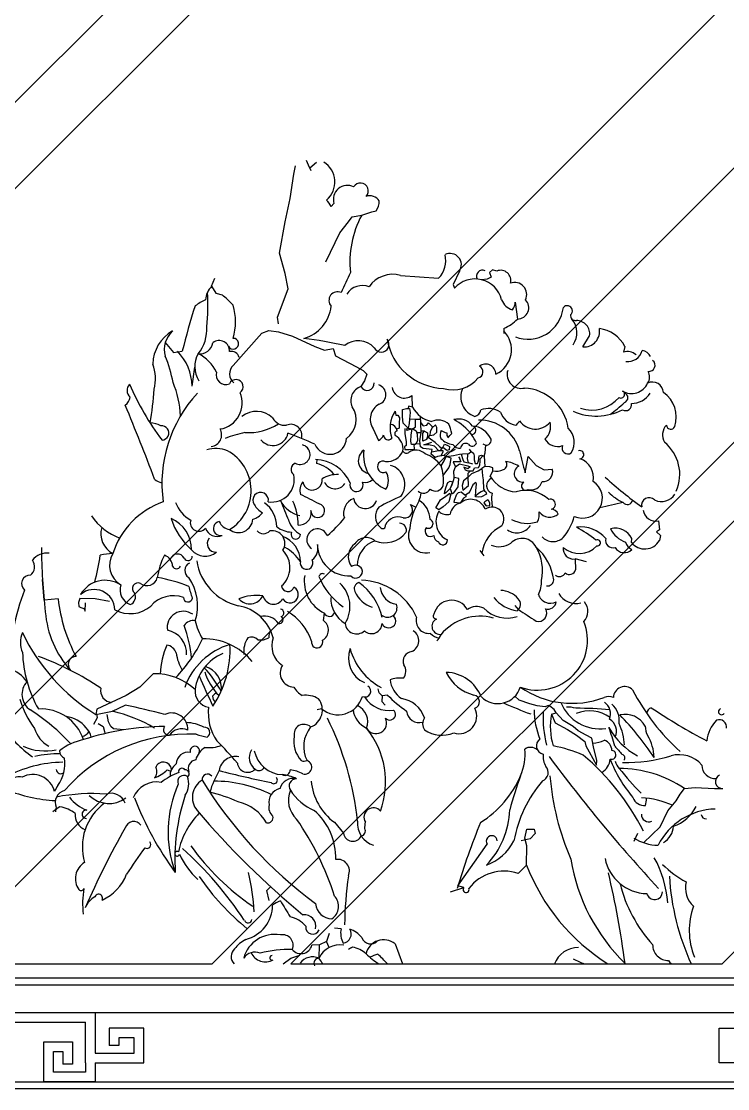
# Model space of a CAD drawing. Header units: millimetres. Extents: x 71641 to 191108, y -23091 to 29972.
# Drawn here: x 85881 to 86289, y -4259 to -3643 of the extents above; entities that cross this region are included whole.
import ezdxf

# ---------------------------------------------------------------- set-up
doc = ezdxf.new("R2010")
doc.units = ezdxf.units.MM
doc.layers.add('3', color=5, linetype='Continuous')
doc.styles.get("Standard").update_dxf_attribs({"font": 'SimSun.ttf', "height": 150})

# ---------------------------------------------------------------- blocks, each defined once
blk = doc.blocks.new('ge')
at = {"layer": '3', "color": 137}
for p, q in [((84625.47, -3910.09), (84984.09, -3551.47)), ((84625.47, -3959.87), (85033.87, -3551.47)), ((84625.47, -4263.08), (85121.47, -3767.08)), ((84625.47, -4362.64), (85121.47, -3866.64)), ((84794.15, -3943.84), (84794.95, -3939)), ((84802.48, -3938.47), (84801.33, -3935.88)), ((84804.16, -3941.84), (84802.48, -3938.47)), ((84803.32, -3940.15), (84807.11, -3936.79)), ((84791.9, -3957.86), (84794.15, -3943.84)), ((84789.1, -3971.31), (84791.9, -3957.86)), ((84815.53, -3962.45), (84817.22, -3960.77)), ((84833.22, -3967.5), (84839.11, -3965.4)), ((84839.11, -3965.4), (84841.64, -3964.98)), ((84785.73, -3989.26), (84789.1, -3971.31)), ((84820.58, -3977.6), (84825.64, -3971.29)), ((84825.64, -3971.29), (84827.74, -3968.34)), ((84827.74, -3968.34), (84833.22, -3967.5)), ((84812.58, -3994.43), (84820.58, -3977.6)), ((84789.1, -4001.03), (84785.73, -3989.26)), ((84790.78, -4010), (84789.1, -4001.03)), ((84855.69, -4002.18), (84877.6, -4003.84)), ((84889.58, -3999.71), (84885.94, -4007.5)), ((84907.98, -4003.15), (84905.67, -4004.41)), ((84908.61, -3998.95), (84906.93, -4000.42)), ((84906.93, -4000.42), (84907.98, -4003.15)), ((84911.18, -3999.68), (84908.61, -3998.95)), ((84746.66, -4008.45), (84748.43, -4003.85)), ((84746.66, -4008.45), (84749.14, -4012.33)), ((84885.94, -4007.5), (84886.69, -4009.62)), ((84905.67, -4004.41), (84902.33, -4004.66)), ((84749.14, -4012.33), (84752.68, -4013.39)), ((84784.61, -4026.26), (84790.78, -4010)), ((84921.82, -4017.53), (84923.06, -4027.38)), ((84747.03, -4399.47), (85121.47, -4025.03)), ((84785.17, -4030.19), (84784.61, -4026.26)), ((84775.53, -4035.58), (84779.74, -4033.9)), ((84779.74, -4033.9), (84785.21, -4034.74)), ((84915.21, -4032.75), (84915.21, -4035.64)), ((84759.1, -4054.1), (84775.53, -4035.58)), ((84785.21, -4034.74), (84793.22, -4037.27)), ((84793.22, -4037.27), (84806.27, -4043.16)), ((84960.89, -4043.46), (84964.7, -4037.04)), ((84719.93, -4040.91), (84724.73, -4046.62)), ((84724.73, -4046.62), (84729.69, -4045.91)), ((84806.27, -4043.16), (84811.75, -4045.27)), ((84811.75, -4045.27), (84816.8, -4044.42)), ((84816.8, -4044.42), (84818.07, -4048.63)), ((84985.05, -4043.13), (84984.18, -4046.5)), ((84818.07, -4048.63), (84830.28, -4054.95)), ((84735.35, -4066.06), (84736.88, -4055.22)), ((84830.28, -4054.95), (84834.07, -4057.05)), ((84834.07, -4057.05), (84836.18, -4059.16)), ((84834.91, -4062.94), (84832.81, -4066.31)), ((84836.18, -4059.16), (84834.91, -4062.94)), ((84792.28, -4399.47), (85121.47, -4070.29)), ((84862.58, -4078.18), (84862.31, -4071.4)), ((84852.47, -4080.59), (84852.92, -4082.74)), ((84852.92, -4082.74), (84854, -4082.89)), ((84854, -4082.89), (84855.08, -4084.28)), ((84856.79, -4079.49), (84859.11, -4079.02)), ((84856.79, -4083.82), (84856.79, -4079.49)), ((84859.11, -4079.02), (84860.81, -4079.02)), ((84860.27, -4077.55), (84859.96, -4079.02)), ((84862.58, -4078.18), (84860.27, -4077.55)), ((84860.81, -4079.02), (84861.12, -4081.34)), ((84861.12, -4081.34), (84860.81, -4085.21)), ((84854.93, -4087.53), (84854.77, -4090.32)), ((84855.08, -4084.28), (84854.93, -4087.53)), ((84857.1, -4087.38), (84856.79, -4083.82)), ((84860.04, -4090.32), (84857.1, -4087.38)), ((84860.66, -4087.69), (84860.04, -4090.32)), ((84860.81, -4085.21), (84860.66, -4087.69)), ((84864.41, -4085.26), (84860.81, -4085.21)), ((84864.19, -4089.65), (84864.32, -4085.26)), ((84867.25, -4085.35), (84864.41, -4085.26)), ((84867.38, -4087.18), (84867.12, -4083.51)), ((84867.52, -4092.81), (84867.38, -4087.18)), ((84867.38, -4087.18), (84868.71, -4088.96)), ((84868.71, -4088.96), (84870.78, -4088.52)), ((84870.78, -4088.52), (84871.82, -4087.33)), ((84871.82, -4087.33), (84873.6, -4089.11)), ((84873.6, -4089.11), (84873.82, -4090.16)), ((84875.83, -4088.46), (84873.82, -4090.16)), ((84876.61, -4089.85), (84875.83, -4088.46)), ((84839.85, -4090.63), (84842.85, -4097.47)), ((84854.77, -4090.32), (84853.48, -4090.84)), ((84858.05, -4090.44), (84858.05, -4093.4)), ((84858.05, -4093.4), (84858.94, -4098.28)), ((84859.26, -4091.71), (84859.53, -4090.23)), ((84862.38, -4090.73), (84859.26, -4091.71)), ((84860.04, -4090.32), (84860.04, -4090.32)), ((84860.04, -4090.32), (84862.67, -4090.78)), ((84861.59, -4097.9), (84861.74, -4094.34)), ((84861.74, -4094.34), (84862.38, -4090.73)), ((84862.67, -4090.78), (84864.19, -4089.65)), ((84862.67, -4090.78), (84864.68, -4091.87)), ((84864.68, -4091.87), (84865.3, -4093.72)), ((84864.99, -4092.79), (84867.52, -4092.81)), ((84865.3, -4093.72), (84865.46, -4097.59)), ((84866.78, -4097.69), (84867.52, -4092.81)), ((84869.48, -4092.02), (84867.51, -4092.07)), ((84868.4, -4093.26), (84869.48, -4092.02)), ((84868.4, -4097.9), (84868.4, -4093.26)), ((84869.48, -4092.02), (84871.19, -4093.1)), ((84870.57, -4096.82), (84872.58, -4094.5)), ((84871.19, -4095.12), (84870.57, -4096.82)), ((84871.19, -4093.1), (84871.19, -4095.12)), ((84875.67, -4098.58), (84871.57, -4095.66)), ((84872.73, -4092.18), (84872.58, -4094.5)), ((84872.58, -4094.5), (84874.9, -4094.19)), ((84873.82, -4090.16), (84872.73, -4092.18)), ((84874.9, -4094.19), (84876.61, -4092.64)), ((84876.61, -4092.64), (84876.61, -4089.85)), ((84858.79, -4100.35), (84857.9, -4101.09)), ((84857.9, -4101.09), (84858.05, -4102.72)), ((84858.94, -4098.28), (84858.79, -4100.35)), ((84862.05, -4099.76), (84861.59, -4097.9)), ((84863.91, -4099.84), (84862.05, -4099.76)), ((84864.53, -4099.29), (84863.29, -4100.38)), ((84863.29, -4100.38), (84863.44, -4101.92)), ((84865.46, -4097.59), (84864.53, -4099.29)), ((84864.53, -4099.29), (84866.91, -4099.09)), ((84867.08, -4101.09), (84866.78, -4097.69)), ((84868.71, -4102.13), (84867.08, -4101.09)), ((84870.57, -4096.82), (84868.4, -4097.9)), ((84869.13, -4099.87), (84873.74, -4098.5)), ((84871.86, -4099.87), (84869.13, -4099.87)), ((84875.27, -4100.72), (84871.86, -4099.87)), ((84877.59, -4103.17), (84875.27, -4100.72)), ((84875.67, -4098.58), (84878.17, -4100.89)), ((84878.17, -4100.89), (84879.65, -4102)), ((84878.78, -4103.17), (84880.11, -4101.39)), ((84882.33, -4103.17), (84880.06, -4101.46)), ((84880.11, -4101.39), (84881, -4099.47)), ((84881, -4099.47), (84882.48, -4100.06)), ((84882.48, -4100.06), (84883.81, -4100.95)), ((84883.81, -4100.95), (84883.66, -4102.87)), ((84904.41, -4104.54), (84904.85, -4100.08)), ((84858.05, -4102.72), (84860.57, -4102.72)), ((84860.57, -4102.72), (84863.52, -4102.5)), ((84863.44, -4101.92), (84863.6, -4103.08)), ((84873.89, -4102.57), (84868.71, -4102.13)), ((84873.3, -4105.39), (84873.89, -4102.57)), ((84875.54, -4107.19), (84873.3, -4105.39)), ((84873.6, -4103.98), (84877.59, -4103.17)), ((84875.54, -4107.19), (84874.92, -4107.87)), ((84876.98, -4106.59), (84875.54, -4107.19)), ((84880.59, -4106.1), (84876.98, -4106.59)), ((84877.59, -4103.17), (84879.96, -4103.17)), ((84879.96, -4104.2), (84878.79, -4106.34)), ((84879.96, -4103.17), (84879.96, -4104.2)), ((84882.63, -4104.2), (84880.59, -4106.1)), ((84881.92, -4106.71), (84880.59, -4106.1)), ((84880.83, -4109.23), (84881.97, -4106.73)), ((84884.8, -4107.55), (84881.92, -4106.71)), ((84881.97, -4106.73), (84886.13, -4106.1)), ((84883.66, -4102.87), (84882.33, -4103.17)), ((84884.7, -4104.05), (84882.63, -4104.2)), ((84884.32, -4111.27), (84884.8, -4107.55)), ((84887.07, -4102.72), (84884.7, -4104.05)), ((84886.13, -4106.1), (84889.73, -4105.38)), ((84890.03, -4107.76), (84889.35, -4106.91)), ((84889.35, -4106.91), (84890.38, -4109.8)), ((84889.73, -4105.38), (84891.3, -4105.14)), ((84890.52, -4105.26), (84891.51, -4108.34)), ((84891.3, -4105.14), (84895.03, -4104.9)), ((84894.33, -4107.9), (84894.47, -4106.57)), ((84894.77, -4110.27), (84894.33, -4107.9)), ((84894.47, -4106.57), (84894.37, -4104.94)), ((84895.03, -4104.9), (84896.35, -4103.82)), ((84896.35, -4103.82), (84895.51, -4102.5)), ((84896.35, -4103.82), (84897.67, -4104.78)), ((84897.67, -4104.78), (84898.03, -4106.34)), ((84898.03, -4106.34), (84898.15, -4108.51)), ((84900.68, -4109.11), (84901.04, -4106.34)), ((84901.04, -4106.34), (84902.36, -4105.98)), ((84901.61, -4107.93), (84903.09, -4106.22)), ((84901.61, -4109.46), (84901.61, -4107.93)), ((84902.36, -4105.98), (84903.81, -4106.46)), ((84903.81, -4106.46), (84904.41, -4104.54)), ((84903.81, -4106.46), (84904.29, -4112.35)), ((84927.57, -4116.01), (84929.26, -4106.75)), ((84929.26, -4106.75), (84933.89, -4111.8)), ((84807.32, -4110.73), (84807.52, -4108.43)), ((84878.99, -4112), (84880.83, -4109.23)), ((84880.21, -4117.6), (84883.48, -4113.2)), ((84883.48, -4113.2), (84884.32, -4111.27)), ((84890.38, -4109.8), (84885.95, -4109.8)), ((84885.95, -4109.8), (84885.95, -4109.8)), ((84885.95, -4109.8), (84887.31, -4112.69)), ((84886.29, -4115.07), (84887.31, -4112.69)), ((84887.31, -4112.69), (84889.69, -4110.82)), ((84889.69, -4110.82), (84894.46, -4112.01)), ((84891.51, -4108.34), (84892.1, -4109.82)), ((84894.46, -4113.71), (84892.08, -4112.86)), ((84892.08, -4112.86), (84892.93, -4114.39)), ((84892.1, -4109.82), (84894.77, -4110.27)), ((84894.46, -4112.01), (84895.82, -4112.69)), ((84895.82, -4112.69), (84894.46, -4113.71)), ((84897.29, -4111.16), (84894.77, -4110.27)), ((84897.52, -4114.9), (84898.38, -4113.2)), ((84898.15, -4108.51), (84898.76, -4110.67)), ((84898.38, -4113.2), (84900.59, -4113.03)), ((84898.76, -4110.67), (84900.08, -4110.79)), ((84900.08, -4110.79), (84900.68, -4109.11)), ((84900.5, -4114.86), (84902.6, -4113.68)), ((84900.59, -4113.03), (84901.44, -4111.67)), ((84901.44, -4111.67), (84901.61, -4109.46)), ((84904.29, -4112.35), (84902.6, -4113.68)), ((84902.6, -4113.68), (84902.72, -4115.6)), ((84907.17, -4112.59), (84904.29, -4112.35)), ((84908.86, -4113.2), (84907.17, -4112.59)), ((84908.92, -4115.01), (84908.86, -4113.2)), ((84933.89, -4111.8), (84938.52, -4114.32)), ((84938.52, -4114.32), (84943.16, -4113.9)), ((84886.63, -4118.81), (84885.77, -4121.25)), ((84886.63, -4118.81), (84886.29, -4115.07)), ((84889.18, -4119.33), (84886.63, -4118.81)), ((84888.84, -4124.09), (84889.18, -4119.33)), ((84894.7, -4118.6), (84891.97, -4120.65)), ((84892.93, -4114.39), (84894.46, -4114.9)), ((84894.46, -4114.9), (84897.52, -4114.9)), ((84894.7, -4116.22), (84895.99, -4114.9)), ((84894.7, -4118.6), (84894.7, -4116.22)), ((84894.7, -4118.6), (84896.75, -4116.56)), ((84894.87, -4123.37), (84894.7, -4118.6)), ((84896.75, -4116.56), (84900.5, -4114.86)), ((84902.72, -4115.6), (84902.97, -4117.88)), ((84902.97, -4117.88), (84903.33, -4120.17)), ((84903.33, -4120.17), (84903.45, -4125.34)), ((84907.35, -4118.15), (84908.92, -4115.01)), ((84881.19, -4126.66), (84881.92, -4124.25)), ((84881.92, -4124.25), (84882.88, -4121.73)), ((84883.36, -4126.18), (84882.04, -4127.5)), ((84882.88, -4121.73), (84884.32, -4120.89)), ((84884.2, -4125.22), (84883.36, -4126.18)), ((84885.77, -4121.25), (84884.2, -4125.22)), ((84885.28, -4123.05), (84884.2, -4125.22)), ((84884.2, -4125.22), (84885.28, -4128.1)), ((84884.32, -4120.89), (84885.77, -4121.25)), ((84885.77, -4121.25), (84885.28, -4123.05)), ((84886.29, -4127.66), (84888.84, -4124.09)), ((84891.97, -4120.65), (84891.12, -4123.37)), ((84891.12, -4123.37), (84891.63, -4126.1)), ((84891.63, -4126.1), (84894.87, -4123.37)), ((84897.31, -4122.93), (84895.63, -4126.78)), ((84899.12, -4121.61), (84897.31, -4122.93)), ((84899.48, -4122.45), (84899.12, -4121.61)), ((84899.12, -4126.54), (84899.48, -4122.45)), ((84902.24, -4126.9), (84903.69, -4126.3)), ((84903.45, -4125.34), (84904.29, -4126.66)), ((84903.69, -4126.3), (84904.89, -4127.02)), ((84875.99, -4136.27), (84878.62, -4131.63)), ((84878.62, -4131.63), (84881.72, -4129.47)), ((84880.95, -4128.22), (84881.19, -4126.66)), ((84882.04, -4127.5), (84880.95, -4128.22)), ((84880.95, -4128.22), (84880.95, -4128.22)), ((84881.72, -4129.47), (84884.04, -4127.92)), ((84884.5, -4129.16), (84883.42, -4132.87)), ((84884.04, -4127.92), (84884.5, -4129.16)), ((84884.27, -4128.54), (84886.29, -4127.66)), ((84886.49, -4133.15), (84886.73, -4131.95)), ((84886.73, -4131.95), (84888.17, -4128.46)), ((84888.17, -4128.46), (84889.01, -4127.38)), ((84889.01, -4127.38), (84890.7, -4127.14)), ((84892.02, -4130.74), (84890.05, -4133.6)), ((84890.7, -4127.14), (84892.74, -4128.7)), ((84893.34, -4129.9), (84892.02, -4130.74)), ((84892.74, -4128.7), (84893.34, -4128.7)), ((84894.79, -4127.74), (84893.34, -4128.7)), ((84893.34, -4128.7), (84893.34, -4129.9)), ((84895.63, -4126.78), (84894.79, -4127.74)), ((84898.88, -4130.02), (84899.12, -4126.54)), ((84898.88, -4130.02), (84899.48, -4128.82)), ((84900.44, -4130.14), (84898.88, -4130.02)), ((84899.48, -4128.82), (84901.16, -4127.5)), ((84902.36, -4129.9), (84900.44, -4130.14)), ((84901.16, -4127.5), (84902.24, -4126.9)), ((84905.13, -4128.46), (84902.36, -4129.9)), ((84905.97, -4131.71), (84904.17, -4132.79)), ((84904.89, -4127.02), (84905.13, -4128.46)), ((84907.17, -4133.39), (84906.11, -4131.62)), ((84877.69, -4137.36), (84875.94, -4136.36)), ((84880.17, -4135.66), (84877.69, -4137.36)), ((84883.42, -4132.87), (84880.17, -4135.66)), ((84890.05, -4133.6), (84886.49, -4133.15)), ((84904.17, -4132.79), (84903.69, -4133.39)), ((84903.69, -4133.39), (84905.01, -4135.19)), ((84905.01, -4135.19), (84907.17, -4134.95)), ((84907.17, -4134.95), (84907.17, -4133.39)), ((85004.46, -4143.81), (85005.03, -4148.93)), ((85005.03, -4148.93), (85003.32, -4150.07)), ((85003.32, -4150.07), (85005.6, -4152.34)), ((84988.81, -4156.32), (84989.09, -4154.05)), ((85005.6, -4152.34), (85005.03, -4155.19)), ((84962.87, -4167.52), (84956.32, -4165.81)), ((84956.32, -4165.81), (84956.6, -4172.07)), ((84649.99, -4189.64), (84649.05, -4177.74)), ((84658.13, -4188.87), (84649.99, -4189.64)), ((84670.55, -4188.64), (84669.75, -4190.85)), ((84669.75, -4190.85), (84669.95, -4193.25)), ((84669.95, -4193.25), (84671.25, -4193.75)), ((84679.48, -4188.74), (84670.55, -4188.64)), ((84671.25, -4193.75), (84672.86, -4194.45)), ((84673.66, -4195.96), (84673.96, -4191.15)), ((84687.7, -4190.44), (84679.48, -4188.74)), ((84923.72, -4195), (84921.76, -4192.62)), ((84672.86, -4194.45), (84673.66, -4195.96)), ((84811.14, -4201.32), (84811.71, -4197.05)), ((84712.99, -4232.04), (84705.15, -4239.87)), ((84705.15, -4239.87), (84697.32, -4244.68)), ((84843.33, -4243.04), (84842.68, -4240.74)), ((84845.08, -4244.79), (84843.33, -4243.04)), ((84697.32, -4244.68), (84680.45, -4252.51)), ((84845.08, -4244.79), (84844.9, -4248.11)), ((84844.9, -4248.11), (84846.83, -4250.13)), ((84848.12, -4244.31), (84845.08, -4244.79)), ((84923.98, -4247.27), (84921.61, -4245.03)), ((84930.15, -4249.44), (84923.98, -4247.27)), ((84934.49, -4250.61), (84930.15, -4249.44)), ((84680.45, -4252.51), (84679.84, -4255.52)), ((84679.84, -4255.52), (84689.49, -4253.72)), ((84680.73, -4257.31), (84680.38, -4255.42)), ((84687.07, -4259.87), (84686.41, -4255.52)), ((84689.49, -4253.72), (84696.72, -4250.1)), ((84810, -4252.22), (84807.44, -4252.79)), ((84939.16, -4251.11), (84934.49, -4250.61)), ((84940.83, -4250.27), (84939.16, -4251.11)), ((84941.83, -4250.77), (84940.83, -4250.27)), ((84944.17, -4252.61), (84941.83, -4250.77)), ((84942.75, -4255.36), (84945.5, -4254.61)), ((84942.75, -4255.36), (84944.84, -4260.28)), ((84945.5, -4254.61), (84944.17, -4252.61)), ((84949.51, -4259.11), (84945.5, -4254.61)), ((84678.75, -4261.09), (84680.73, -4257.31)), ((84681.21, -4260.72), (84684.04, -4262.42)), ((84688.58, -4262.42), (84687.07, -4259.87)), ((84944.84, -4260.28), (84952.01, -4264.28)), ((84955.18, -4262.45), (84949.51, -4259.11)), ((84684.04, -4262.42), (84684.8, -4265.35)), ((84684.8, -4265.35), (84685.1, -4266.6)), ((84690, -4263.74), (84688.58, -4262.42)), ((84695.75, -4264.47), (84690, -4263.74)), ((84952.01, -4264.28), (84957.18, -4267.45)), ((84958.02, -4264.95), (84955.18, -4262.45)), ((84957.18, -4267.45), (84962.02, -4271.12)), ((84962.69, -4267.45), (84958.02, -4264.95)), ((84966.03, -4269.12), (84962.69, -4267.45)), ((84962.02, -4271.12), (84962.52, -4273.62)), ((84962.52, -4273.62), (84964.36, -4277.12)), ((84967.2, -4275.12), (84966.03, -4269.12)), ((84964.36, -4277.12), (84968.7, -4284.79)), ((84968.87, -4281.96), (84967.2, -4275.12)), ((84968.7, -4284.79), (84968.87, -4281.96)), ((85016.98, -4301.6), (85019.39, -4298.22)), ((85019.39, -4298.22), (85025.65, -4297.74)), ((85025.65, -4297.74), (85036.74, -4298.22)), ((85036.74, -4298.22), (85041.56, -4298.22)), ((85014.57, -4305.45), (85016.98, -4301.6)), ((85005.41, -4320.38), (85009.75, -4311.23)), ((85009.75, -4311.23), (85014.57, -4305.45)), ((84817.46, -4317.71), (84822.67, -4324.07)), ((84927.39, -4326.96), (84928.57, -4321.64)), ((84928.57, -4321.64), (84932.71, -4321.64)), ((84932.71, -4321.64), (84933.3, -4324.3)), ((84995.77, -4329.53), (85005.41, -4320.38)), ((85041.19, -4399.47), (85121.47, -4319.19)), ((84930.35, -4327.26), (84925.32, -4328.44)), ((84928.57, -4331.39), (84927.39, -4326.96)), ((84933.3, -4324.3), (84930.35, -4327.26)), ((84990.37, -4328.73), (84992.44, -4324.01)), ((84888.76, -4354.39), (84905.65, -4330.38)), ((84928.31, -4342.43), (84928.57, -4331.39)), ((84923.49, -4347.24), (84928.31, -4342.43)), ((84892.16, -4355.43), (84888.76, -4354.39)), ((84778.56, -4357.18), (84780.6, -4354.94)), ((84779.75, -4362.83), (84778.56, -4357.18)), ((84884.44, -4357.84), (84892.16, -4355.43)), ((84821.31, -4379.17), (84817.49, -4378.92)), ((84814.49, -4381.85), (84812.82, -4386.58)), ((84808.92, -4388.53), (84804.47, -4388.75)), ((84808.59, -4396.21), (84808.92, -4388.53)), ((84812.82, -4386.58), (84808.92, -4388.53)), ((84814.43, -4390), (84812.82, -4386.58)), ((84852.44, -4387.93), (84856.73, -4399.47)), ((84787.98, -4399.47), (84792.28, -4396.07)), ((84792.28, -4396.07), (84797.52, -4394.4)), ((84625.47, -4399.47), (84747.03, -4399.47)), ((84792.28, -4399.47), (85041.19, -4399.47)), ((84617.47, -4407.47), (85129.47, -4407.47)), ((84613.47, -4411.47), (85133.47, -4411.47)), ((84597.47, -4427.47), (84679.52, -4427.47)), ((84597.47, -4427.47), (85149.47, -4427.47)), ((84679.52, -4427.47), (84679.52, -4450.92)), ((84603.08, -4433.08), (84673.91, -4433.08)), ((84673.91, -4456.54), (84673.91, -4433.08)), ((84707.54, -4436.5), (84687.53, -4436.5)), ((84687.53, -4436.5), (84687.53, -4446.52)), ((84707.54, -4456.54), (84707.54, -4436.5)), ((85039.39, -4456.54), (85039.39, -4436.5)), ((85039.39, -4436.5), (85059.41, -4436.5)), ((84649.78, -4467.47), (84649.78, -4444.42)), ((84649.78, -4444.42), (84666.36, -4444.42)), ((84666.36, -4444.42), (84666.36, -4457.34)), ((84693.14, -4446.52), (84687.53, -4446.52)), ((84701.93, -4442.11), (84693.14, -4442.11)), ((84693.14, -4442.11), (84693.14, -4446.52)), ((84701.93, -4450.92), (84701.93, -4442.11)), ((84655.39, -4462), (84655.39, -4450.04)), ((84655.39, -4450.04), (84660.74, -4450.04)), ((84660.74, -4450.04), (84660.74, -4457.34)), ((84679.52, -4450.92), (84679.52, -4450.92)), ((84679.52, -4450.92), (84701.93, -4450.92)), ((84666.36, -4457.34), (84660.74, -4457.34)), ((84673.91, -4456.54), (84673.91, -4462)), ((84679.52, -4456.54), (84679.52, -4467.47)), ((84679.52, -4456.54), (84707.54, -4456.54)), ((85067.42, -4456.54), (85039.39, -4456.54)), ((84673.91, -4462), (84655.39, -4462)), ((84557.47, -4467.47), (85189.47, -4467.47)), ((84679.52, -4467.47), (84649.78, -4467.47)), ((84553.47, -4471.47), (85193.47, -4471.47))]:
    blk.add_line(p, q, dxfattribs=at)
for centre, radius, start, end in [((84804.06, -3948.35), 13.65, 310.917, 57.88658), ((84825, -3958.4), 8.14, 63.91961, 196.89323), ((84832.5, -3953.38), 4.54, 315.54261, 149.68533), ((84802.28, -3968.56), 14.59, 24.73307, 42.68382), ((84837.81, -3963), 6.76, 34.71933, 107.78745), ((84832.44, -3959.08), 10.92, 327.32348, 359.64607), ((84882.92, -3994.37), 56.51, 151.60612, 186.25738), ((84867.35, -3993.72), 14.4, 315.36005, 14.10952), ((84884.21, -3996.03), 6.51, 325.65961, 116.39825), ((85261.39, -4209.5), 482.26, 154.32238, 155.83757), ((84851.14, -4018), 16.46, 73.96194, 145.97862), ((84902.82, -4002.57), 3.38, 62.0553, 210.104), ((84913.41, -4005.09), 5.85, 343.99825, 112.40108), ((84755.06, -4016.96), 11.95, 134.60773, 176.47424), ((84833.55, -4018.49), 10.47, 67.85341, 147.88064), ((84898.6, -4020.05), 15.84, 13.98239, 138.78191), ((84921.52, -4013.15), 6.91, 333.73622, 111.09847), ((84652.16, -4020.3), 92.39, 352.86467, 5.14794), ((84710.79, -4064.15), 65.8, 42.84254, 50.47057), ((84819.31, -4016.62), 4.98, 65.38734, 221.80572), ((85098.04, -4136.38), 379.3, 162.09244, 166.20037), ((84760.16, -4052.08), 39.69, 115.40807, 125.48817), ((84727.74, -4028.95), 32.72, 343.04488, 16.95512), ((84793.87, -4017.52), 21.86, 285.97542, 353.62676), ((84922.74, -4013.04), 9.33, 199.96422, 254.02535), ((84913.93, -4017.17), 7.9, 322.23827, 357.39557), ((84929.12, -4018.44), 20.57, 249.3399, 353.55284), ((84923.02, -4020.81), 6.57, 270.39832, 44.45784), ((84951.83, -4022.61), 2.94, 309.27069, 140.76956), ((84907.24, -4012.67), 21.6, 291.6409, 317.08251), ((84956.46, -4025.38), 2.81, 169.81153, 282.89263), ((84945.41, -4035.25), 12.01, 324.91768, 40.68184), ((84721.25, -4033.19), 22.63, 321.18961, 3.58169), ((84956.91, -4035.99), 7.87, 352.30412, 88.70727), ((84961.43, -4034.41), 9.06, 266.62505, 9.55703), ((84968.08, -4051.85), 19.08, 27.20434, 83.13445), ((84735.21, -4053.77), 22.5, 119.78955, 178.87408), ((84734.19, -4045.09), 14.86, 133.13934, 194.21142), ((84751.01, -4045.76), 5.99, 356.70932, 128.21775), ((84759.08, -4041.58), 3.09, 208.39817, 90.63445), ((84770.49, -4275.45), 238.73, 77.18455, 82.92773), ((84831.26, -4052.35), 12.44, 42.75344, 128.88253), ((84844.47, -4041.95), 4.52, 205.56961, 41.77371), ((84881.71, -4033.09), 34.38, 189.80985, 267.96065), ((84904.03, -4045.07), 15.59, 295.16206, 44.21416), ((84706.22, -4066.47), 29.13, 0.80991, 44.88595), ((84739.94, -4040), 7.45, 261.86228, 351.83916), ((84757.97, -4050.65), 4.65, 14.63882, 102.18185), ((84986.53, -4053.48), 7.37, 47.8371, 108.57398), ((84986.68, -4043.16), 8.74, 263.44652, 343.89677), ((84994.14, -4052.04), 6.52, 27.79494, 81.80738), ((84661.32, -4074.72), 63.97, 9.70354, 23.96146), ((84751.66, -4054.82), 14.79, 149.76998, 213.32844), ((84728.44, -4068.39), 23.47, 26.24796, 63.58843), ((84999, -4054.09), 3.48, 261.41546, 54.05837), ((84690.79, -4061.67), 23.45, 344.77836, 20.8109), ((84754.9, -4059.53), 5.62, 164.31215, 291.18033), ((84763.73, -4058.97), 6.72, 133.58177, 231.19335), ((84899.75, -4057.82), 3.48, 279.64116, 66.09907), ((84904.77, -4059.29), 5.89, 1.04481, 127.86639), ((84925.23, -4059.3), 8.08, 163.85231, 283.74978), ((84992.96, -4060.72), 6.38, 325.23309, 29.99191), ((84672.14, -4085.78), 56.62, 2.60513, 22.69087), ((84760.73, -4066.39), 4.13, 303.56763, 156.86042), ((84836.4, -4064.56), 4, 205.94163, 5.08596), ((84885.85, -4049.75), 18.49, 253.15226, 321.53305), ((84988.95, -4060.27), 10.11, 238.61227, 336.20086), ((85000.93, -4070.12), 6.38, 3.25786, 115.37769), ((84702.95, -4068.54), 5.11, 136.11651, 229.33968), ((84842.88, -4002.84), 156.49, 203.40347, 217.06578), ((84549.01, -4058.75), 164.66, 350.00238, 356.84001), ((84795.15, -4122.47), 77.18, 137.26379, 187.69897), ((84749.16, -4075.87), 15.11, 278.96726, 23.51945), ((84835.43, -4074.41), 8.52, 107.95001, 205.62388), ((84841.29, -4071.01), 5.87, 289.78577, 72.41897), ((84857.83, -4065.83), 7.15, 188.72439, 308.80145), ((84902.24, -4072.25), 11.91, 155.9622, 251.75227), ((84925.54, -4094.28), 27.17, 8.41664, 86.60224), ((84982.82, -4070.82), 2.1, 237.71988, 65.64513), ((84984.08, -4072.79), 2.76, 285.58542, 74.87974), ((84989.08, -4063.73), 12.29, 268.73029, 329.08887), ((84997.36, -4083.98), 17.35, 341.85478, 55.03912), ((84692.57, -4071.24), 7.15, 306.20019, 350.54897), ((83184.01, -4702.3), 1636.91, 20.84634, 22.45694), ((84847.89, -4085.12), 9.75, 118.24698, 214.48085), ((84965.95, -4059.26), 20.63, 251.76263, 319.71887), ((84937.63, -4026.96), 67.66, 304.99221, 314.23007), ((84985.48, -4076.8), 3.42, 238.34834, 13.28903), ((84772.52, -4093.98), 13.36, 45.76281, 128.78835), ((84816.89, -4085.44), 13.11, 304.86344, 34.04376), ((84867.22, -4090.33), 17.67, 146.56415, 199.36928), ((84877.09, -4070.4), 16.47, 208.18348, 257.27873), ((84897.22, -4079.03), 4.72, 285.87373, 350.81931), ((84906.36, -4091.69), 12.69, 57.05855, 110.67972), ((84923.99, -4077.46), 11.32, 198.4558, 260.38106), ((84968.55, -4049.92), 33.42, 246.50393, 296.9304), ((84711.34, -4098.66), 11.32, 58.21266, 90.88777), ((84717.85, -4093.08), 4.08, 272.26656, 97.67976), ((84768.15, -4062.18), 30.73, 265.67738, 303.65511), ((84788.89, -4080.73), 7.95, 207.57589, 276.93994), ((84792.37, -4094.51), 6.41, 344.50867, 113.20768), ((84849.52, -4092.42), 4.26, 6.81538, 87.91532), ((84877.31, -4095.31), 9.64, 49.61343, 113.50317), ((84863.11, -4096.96), 22.33, 9.28356, 23.74692), ((84889.06, -4095.14), 10.09, 36.91442, 105.40362), ((84873.42, -4111.11), 28.78, 36.33996, 63.22671), ((84896.61, -4091.54), 2.51, 269.80572, 78.16821), ((84896.15, -4101.86), 12.81, 23.85172, 85.64102), ((84901.37, -4109.26), 23.57, 14.45266, 91.8459), ((84919.36, -4084.2), 5.2, 301.73684, 338.61265), ((84933.38, -4079.6), 11.24, 215.28976, 319.26139), ((84932.82, -4089.46), 9.42, 310.57216, 15.55063), ((85015.27, -4094.28), 8.5, 137.38801, 209.56339), ((85011.53, -4088.41), 2.52, 182.66975, 337.32825), ((84745.61, -4094.17), 6.81, 277.08776, 29.75043), ((84787.67, -4187.44), 97.1, 102.9921, 109.99481), ((84782.01, -4091.5), 8.85, 218.73429, 348.58996), ((84730.05, -4265.31), 182.43, 65.3046, 70.58732), ((84839.97, -4091.78), 6.38, 296.83461, 337.07515), ((84848.58, -4094.3), 2.73, 179.38672, 316.14311), ((84853.97, -4093.63), 1.72, 97.10605, 209.73186), ((84848.23, -4102.25), 8.85, 350.7478, 61.34273), ((84884.38, -4094.25), 5.87, 154.93324, 199.97346), ((84901.36, -4041.41), 55.06, 246.10912, 249.69963), ((84887.89, -4093.13), 5.64, 179.24095, 208.85067), ((84852.64, -4066.94), 41.9, 316.35803, 320.90703), ((84768.41, -4175.69), 151.98, 30.40582, 32.48877), ((84944.25, -4098.52), 11.59, 328.27132, 45.15757), ((84797.71, -4105.54), 5.72, 240.33722, 76.03241), ((84814.98, -4096.01), 9.4, 202.16095, 358.90312), ((84887.34, -4088.26), 11.65, 223.29268, 262.70229), ((84889.83, -4097.15), 4.79, 213.86146, 275.76721), ((84893.2, -4101.99), 2.89, 57.18455, 178.577), ((84896.94, -4098.06), 2.64, 214.50559, 344.40611), ((84905.12, -4097.28), 2.82, 225.74779, 12.32741), ((84946.15, -4092.78), 8.16, 208.05081, 290.86332), ((84952.24, -4101.71), 3.45, 157.64199, 302.78621), ((84993.01, -4116.99), 23.74, 336.03512, 51.23723), ((84749.26, -4118.48), 16.45, 66.93207, 108.97994), ((84743.21, -4126.44), 26.26, 301.60428, 61.58022), ((84838.84, -4109.07), 7.57, 126.10265, 256.21277), ((84855.92, -4105.7), 21.71, 172.73792, 246.41707), ((84847.55, -4099.28), 10.38, 267.62771, 334.99438), ((84858.98, -4102.34), 2.42, 213.37358, 305.40181), ((84864.57, -4110.46), 7.43, 45.36222, 124.25608), ((84863.66, -4123.01), 18.87, 35.6847, 71.04121), ((85115.18, -4059.18), 196.02, 193.03099, 196.8516), ((84958.97, -4105.62), 2.36, 274.75775, 105.86622), ((84955.53, -4118.82), 11.43, 348.86117, 71.45634), ((84796.38, -4114.11), 3.91, 112.58472, 233.15528), ((84805.52, -4131.51), 23.17, 24.54587, 87.21942), ((84802.03, -4130.22), 20.2, 41.58852, 74.79241), ((84845.59, -4112.59), 3.31, 62.35702, 299.72917), ((84846.48, -4122.91), 11.63, 324.02457, 72.86919), ((84852.07, -4120.79), 28.32, 354.85302, 18.07354), ((84914.2, -4111.47), 2.85, 285.21718, 43.71385), ((84912.09, -4132.89), 23.75, 60.49881, 79.88569), ((84926.17, -4116.56), 4.95, 118.84086, 276.4824), ((84937.92, -4115.59), 5.51, 263.15223, 17.86383), ((84719.83, -4112.88), 9.19, 228.71904, 258.3168), ((84781.34, -4119.98), 12.99, 260.95004, 12.1924), ((84804.79, -4120.41), 5.64, 188.16999, 9.04948), ((84818.8, -4133.15), 16.03, 86.30325, 121.75049), ((84835, -4115.14), 6.54, 258.59605, 313.33063), ((84838.68, -4120.53), 9.94, 329.35073, 30.64927), ((84909.89, -4123.52), 4.61, 112.8865, 252.50226), ((84923.39, -4108.22), 18.86, 211.75483, 266.64889), ((84910.88, -4106.57), 8.66, 256.88356, 297.9688), ((85150.64, -3921.85), 264.65, 228.0487, 233.91934), ((84806.89, -4126.45), 9.3, 145.71084, 193.66545), ((84817.83, -4118.44), 6.86, 206.91142, 326.55225), ((84830.22, -4123.11), 3.82, 161.29413, 24.15451), ((84868.75, -4123.33), 4.57, 228.54901, 332.04647), ((84875.85, -4122), 4.62, 228.53608, 343.33379), ((84927.87, -4145.59), 19.36, 46.67542, 106.77274), ((84927.87, -4123.65), 2.46, 117.76401, 304.19862), ((84931.01, -4119.49), 6.44, 254.1614, 345.94115), ((84960.56, -4130.75), 11.52, 245.53978, 57.54095), ((84774.91, -4131.85), 4.49, 347.57501, 216.18609), ((87099.66, -3178.57), 2502.12, 202.39842, 202.68422), ((84801.39, -4124.36), 16.9, 206.83282, 256.75335), ((84768.82, -4145.04), 27.7, 357.55275, 27.22555), ((84749.34, -4239.28), 120.8, 60.58064, 66.32121), ((84831.54, -4139.31), 8.8, 109.33211, 198.90371), ((84835.34, -4129.96), 6.8, 188.89415, 342.31446), ((84888.44, -4213.5), 89.86, 111.23304, 120.32779), ((84898.64, -4151.98), 37.86, 148.19177, 174.36042), ((84848.65, -4125.06), 19.13, 338.64316, 351.94061), ((84858.87, -4143.67), 13.9, 2.64969, 56.87435), ((84896.03, -4140.52), 9.14, 22.60309, 130.8176), ((84923.64, -4131.3), 15.51, 167.39424, 197.17249), ((84942.15, -4134.17), 2.85, 276.23706, 110.56606), ((84998.42, -4103.67), 32.89, 226.03488, 244.01864), ((84986.45, -4131.24), 3.15, 219.38609, 349.42988), ((84999.01, -4134.73), 4.35, 43.14654, 193.42175), ((85006.16, -4123.68), 9, 243.80941, 328.79675), ((84734.81, -4177.59), 47.6, 109.83082, 161.76616), ((84743.75, -4126.44), 19.19, 200.72761, 241.68385), ((84782.45, -4127.97), 12.93, 210.34465, 239.69543), ((84766.45, -4147.64), 17.88, 1.32098, 52.95404), ((84797.05, -4139.2), 7.04, 265.56214, 11.70278), ((84807.89, -4137.93), 3.96, 177.67636, 78.59914), ((84849.23, -4141.28), 8.16, 139.06932, 229.40927), ((84857.97, -4137.54), 4.66, 260.13622, 41.72062), ((84869.98, -4120.19), 16.61, 239.11751, 250.37995), ((84887.72, -4144.3), 11.64, 149.04559, 244.54178), ((84882.25, -4133.92), 6.3, 224.17218, 288.85442), ((84891.82, -4141.01), 7.62, 103.44813, 171.49133), ((84908.29, -4142.87), 7, 326.92527, 123.1146), ((84925.39, -4139.68), 10.32, 333.20759, 6.16859), ((84941.74, -4134.25), 7.47, 215.34446, 311.08701), ((84941.96, -4142.22), 5.24, 26.46476, 84.55551), ((85056.28, -4485.13), 359.24, 101.60569, 103.78419), ((85002.98, -4136.56), 7.41, 187.74992, 281.56284), ((84704.35, -4123.26), 32.28, 213.23638, 250.61764), ((84763.27, -4129.32), 42.11, 198.22651, 227.95139), ((84715.7, -4160.32), 19.37, 359.19018, 66.98771), ((84739.21, -4145), 4.86, 159.93119, 322.48089), ((84751.73, -4148.22), 4.09, 99.23904, 284.55426), ((84757.96, -4141.47), 7.4, 201.43711, 262.28713), ((84762.11, -4142.2), 8.37, 232.10826, 355.12104), ((84768.04, -4133.59), 9.63, 284.45913, 324.89401), ((84804.1, -4139.54), 13.61, 196.98769, 242.66277), ((84767.25, -4097.83), 71.4, 310.28172, 321.62051), ((84854.21, -4149.64), 8.07, 68.43965, 154.72377), ((84871.73, -4145.46), 2.64, 239.79331, 67.04497), ((84928.7, -4125.75), 19.5, 242.37514, 287.60561), ((84928.42, -4134.8), 28.12, 318.48916, 346.77843), ((84695.68, -4151.27), 12.94, 163.95435, 241.98848), ((84749.84, -4145.63), 7.16, 199.03235, 293.9997), ((84776.55, -4146.21), 5.03, 222.30154, 317.69846), ((84781.55, -4156.8), 7.32, 327.35798, 100.05907), ((84793.01, -4136.36), 13.92, 231.38541, 269.04214), ((84795.14, -4151.62), 2.71, 150.37252, 359.78461), ((84807.69, -4154.61), 6.16, 21.94048, 236.36767), ((84846.53, -4140.69), 15.73, 248.67227, 320.90159), ((84845.33, -4146.64), 1.64, 210.47366, 15.8947), ((84855.08, -4149.14), 3.94, 338.07383, 90.98057), ((84870.37, -4152.18), 10.19, 157.41371, 282.02376), ((84872.91, -4149.69), 3.17, 142.17241, 307.86726), ((84923.29, -4165.65), 21.05, 115.72146, 171.11414), ((84922.69, -4141.11), 9.59, 235.87796, 326.29432), ((84959.68, -4166.01), 18.66, 39.84922, 97.58308), ((84911.28, -4228.49), 93.11, 52.22142, 60.43528), ((84979.42, -4158.85), 10.8, 26.39961, 103.74314), ((84989.9, -4142.44), 14.32, 204.39819, 251.66721), ((84749.01, -4156.95), 4.92, 141.13466, 274.41523), ((84782.03, -4167.54), 15.82, 0.80746, 69.26572), ((84834.96, -4164.65), 9.49, 126.59447, 215.90124), ((84835.79, -4161.16), 7.68, 49.23133, 147.48894), ((84845.7, -4169.61), 15.09, 108.9234, 179.873), ((84878.42, -4152.41), 3.57, 176.45333, 254.66027), ((84880.02, -4154.97), 2.7, 199.09919, 3.50538), ((84912.53, -4146.56), 12.16, 247.65318, 303.7601), ((84925.74, -4162.91), 8.98, 26.18598, 135.99639), ((84943.57, -4147.26), 8.54, 222.3464, 313.70647), ((84969.12, -4156.52), 1.81, 262.51418, 116.42342), ((84978.15, -4155.09), 4.27, 165.87753, 287.25869), ((84992.15, -4153.92), 7.08, 197.43422, 244.43382), ((84996.53, -4150.15), 9.88, 218.63462, 329.38815), ((84651.54, -4172.9), 10.45, 82.12701, 142.60515), ((85005.31, -4155.8), 356.93, 180.53189, 186.51591), ((84690.57, -4196.46), 33.78, 91.64246, 103.99849), ((84701.05, -4169.41), 13.27, 149.61708, 239.10082), ((84726.95, -4167.31), 4.35, 26.54889, 164.06208), ((84742.86, -4154.06), 10.17, 219.98792, 309.93414), ((84777.62, -4170.74), 14.19, 311.51539, 44.72625), ((84775.38, -4182.57), 27.16, 34.17424, 59.62094), ((84799.85, -4159.71), 8.15, 305.38998, 16.6712), ((84826.16, -4157.14), 18.5, 180.72036, 272.41581), ((170934.99, 60406.95), 107567.61, 216.8880187, 216.8901115), ((84910.49, -4172.64), 27.04, 347.95731, 30.43301), ((84914.59, -4181.5), 29.63, 7.03153, 49.58691), ((84955.4, -4159.96), 5.92, 172.27347, 278.90188), ((84958.76, -4148.55), 14.06, 229.00191, 316.04682), ((84984.68, -4156.15), 6.06, 209.81055, 316.77903), ((84638.56, -4170.3), 5.99, 306.15437, 38.64586), ((84492.2, -4132.76), 192.7, 346.03914, 350.76412), ((84753.87, -4181.93), 38.94, 152.06513, 172.11306), ((84717.22, -4170.19), 6.88, 1.57052, 70.97547), ((84733.05, -4164.36), 2.43, 204.53941, 5.95039), ((84736.05, -4172.5), 4.87, 117.17415, 237.09683), ((84769.41, -4161.88), 31.8, 189.09465, 256.36393), ((84801.4, -4168.17), 3.65, 166.43969, 29.80938), ((84829.68, -4173.77), 4.3, 30.93171, 124.02759), ((84641.81, -4180), 4.87, 86.60203, 229.76761), ((84726.41, -4168.94), 2.55, 204.47685, 335.52315), ((84820.36, -4178.69), 20.3, 170.78002, 244.76994), ((84810.62, -4176.34), 2.07, 58.1468, 170.71155), ((84829.74, -4172.94), 3.88, 223.79982, 20.71547), ((84947.2, -4172.15), 3.79, 233.4049, 334.64863), ((84953.13, -4171.22), 3.58, 225.64767, 346.22224), ((84685.23, -4194.46), 16.36, 56.62809, 149.9511), ((84702.87, -4183.63), 9.09, 161.79486, 249.65628), ((84704.16, -4182.84), 3.23, 63.40188, 233.34768), ((84709.35, -4175.11), 6.12, 232.26191, 346.07138), ((84703.85, -4252.64), 76.91, 67.39646, 81.43856), ((84710.31, -4192.82), 28.23, 342.26198, 35.09629), ((84811.86, -4160.8), 81.18, 194.87456, 199.85636), ((84790.65, -4180.99), 3.64, 185.9088, 343.21821), ((84844.46, -4161.45), 38.72, 202.09108, 235.49625), ((84808.07, -4193.25), 18.41, 327.91824, 47.37314), ((84832.41, -4182.83), 3.5, 102.87335, 209.1721), ((84812.14, -4206.86), 33.65, 12.43157, 54.61205), ((84831.58, -4214.69), 36.72, 24.72951, 87.6915), ((84921.8, -4179.2), 15.16, 332.31868, 3.47545), ((84940.52, -4177.84), 3.48, 257.85823, 359.42242), ((84755.27, -4229.29), 125.2, 158.6535, 179.82993), ((84678.84, -4195.45), 12.03, 1.6459, 130.23278), ((84697.79, -4187.6), 4.95, 292.83768, 26.02388), ((84724.71, -4204.46), 17.48, 70.79559, 139.04738), ((84732.99, -4188.08), 2.54, 176.96053, 353.51877), ((84772.49, -4214.32), 27.46, 82.21442, 111.68188), ((84768.72, -4183.41), 8.35, 220.23179, 333.66451), ((84782.3, -4185.6), 6.28, 193.9245, 329.35523), ((84791.86, -4186.32), 4.84, 210.90486, 61.99283), ((84832.32, -4188.49), 16.91, 178.17196, 239.23399), ((84844.1, -4178.4), 15.97, 202.60318, 252.56418), ((84854.75, -4181.09), 10.95, 186.16066, 262.16907), ((84925.73, -4174.91), 20.95, 218.88714, 262.38415), ((84913.31, -4197.23), 13.23, 39.74203, 89.59653), ((84942.08, -4184.21), 7.15, 196.51659, 298.27198), ((84956.77, -4180.28), 11.24, 208.92645, 285.32106), ((84746.85, -4179.51), 89.21, 186.02233, 208.48319), ((84699.67, -4179.21), 18.17, 241.02071, 310.62394), ((84757.75, -4217.62), 25.18, 14.59697, 80.49497), ((84848.13, -4193.92), 5.5, 231.00462, 21.20142), ((84885.07, -4200.12), 10.48, 28.86636, 166.2022), ((84899.62, -4202.17), 8.92, 63.26207, 127.11945), ((84917.29, -4180.68), 19.23, 224.72966, 287.21668), ((84920.42, -4192.01), 4.45, 304.66197, 46.53473), ((84940.71, -4189.95), 4.79, 251.69285, 353.21348), ((84955.07, -4196.08), 8.65, 317.46146, 39.67223), ((84707.78, -4191.75), 57.28, 184.56322, 222.0673), ((84730.3, -4205.27), 9.28, 54.27536, 190.44989), ((84777.13, -4208.58), 9.84, 34.41266, 104.03981), ((84785.71, -4200.95), 2.13, 257.42459, 63.24285), ((84786.22, -4196.93), 2.16, 281.90777, 85.72534), ((84774.37, -4223.5), 31.64, 18.87861, 59.63529), ((84814.53, -4195.97), 3.02, 200.93393, 347.74737), ((84848.8, -4201.53), 4.08, 201.48498, 50.85441), ((84872.02, -4201.38), 7.38, 163.8354, 276.83228), ((84876.17, -4198.76), 1.71, 138.39628, 274.76603), ((84901.56, -4228.21), 29.36, 74.65586, 140.57713), ((85208.35, -3771.7), 510.09, 236.08247, 237.43643), ((84935.25, -4197.09), 4.74, 252.23979, 33.25204), ((84736.24, -4208.19), 6.84, 81.9868, 143.41853), ((84660.58, -4229.88), 74.75, 5.23519, 20.16489), ((84770.86, -4194.05), 34.46, 192.34845, 211.28186), ((84807.41, -4206.83), 6.66, 298.38575, 55.88547), ((84830.27, -4202.41), 6.63, 185.30805, 312.64367), ((84838.91, -4202.81), 6.1, 227.21484, 357.9966), ((84878.43, -4204.64), 4.68, 116.90535, 278.50614), ((84934.64, -4212.64), 28.87, 249.92949, 21.77996), ((84651.24, -4214.04), 14.87, 157.36475, 202.63525), ((84738.52, -4160.32), 111.83, 205.41825, 238.35307), ((84718.52, -4220.36), 13.67, 356.80372, 78.78632), ((84665.57, -4175.79), 84.02, 315.89427, 334.51409), ((84742.31, -4247.93), 36, 39.58677, 91.42858), ((84778.84, -4219.02), 13.66, 145.42111, 188.08007), ((84769.61, -4216.02), 5.16, 44.46876, 112.92672), ((84774.86, -4203.23), 9.32, 260.32757, 300.26801), ((84808.29, -4214.84), 28.95, 163.84173, 172.92271), ((84794.82, -4215.84), 13.5, 160.22937, 237.27769), ((84807.52, -4213.84), 3.26, 169.86096, 20.52057), ((84859.41, -4213.04), 6.75, 293.34617, 58.47681), ((84879.45, -4202.59), 8.97, 223.09595, 260.56181), ((84871.77, -4207.29), 7.46, 310.34265, 342.24037), ((84760.55, -4233.41), 43.6, 155.67608, 178.40638), ((84719.72, -4222.11), 6.75, 17.67776, 80.53297), ((84768.58, -4253.32), 39.8, 106.56459, 160.29941), ((84699.53, -4218.24), 57.78, 325.82249, 3.05145), ((84841.13, -4222.93), 15.58, 159.7297, 245.89187), ((84861.88, -4207.69), 36.72, 195.54673, 241.63468), ((84710.01, -4216.99), 72.55, 182.18861, 209.19122), ((84588.6, -4381.15), 169.37, 56.22966, 69.94723), ((84668.66, -4226.8), 4.75, 92.73117, 224.35858), ((84755.27, -4215.37), 29.5, 189.13533, 209.88381), ((84763.32, -4244.86), 26.5, 112.70114, 171.77939), ((84862.7, -4224.79), 5.59, 96.37258, 202.2911), ((84621.12, -4251.13), 23.94, 37.3138, 68.05049), ((84701.81, -4267.8), 56.38, 26.92177, 44.00094), ((84774.18, -4221.47), 32.84, 196.65887, 224.91095), ((84739.53, -4240.17), 12.72, 350.50621, 74.45506), ((84794.16, -4231.69), 8.02, 145.89957, 269.32784), ((84852.4, -4230.57), 6.3, 320.30231, 35.45273), ((84647.9, -4243.98), 10.68, 136.38887, 237.0879), ((84713.59, -4267.11), 35.07, 47.92973, 90.98442), ((86242.81, -3562.32), 1646.31, 204.05334, 204.71728), ((84855.54, -4253.09), 18.58, 84.7256, 108.64498), ((84864.55, -4233.82), 15.04, 186.36514, 236.04004), ((84881.2, -4253.88), 22.67, 21.84975, 87.87941), ((84903.86, -4220.89), 24.15, 205.34377, 255.89405), ((84689.42, -4241.79), 6.83, 167.9042, 265.4753), ((84746.35, -4242.1), 9.31, 173.63606, 261.2132), ((84751.97, -4248.24), 5.78, 116.17809, 145.16025), ((84805.73, -4232.88), 13.51, 210.36211, 239.67753), ((84835.12, -4242.09), 3.37, 243.63717, 61.03785), ((84911.72, -4235.62), 13.65, 226.03142, 342.36315), ((84954.59, -4196.83), 52.28, 235.17841, 290.75817), ((84984.96, -4245.98), 6.55, 45.89936, 177.74503), ((85099.28, -4185.08), 123.31, 207.11106, 228.13954), ((84685, -4232.42), 51.05, 196.19317, 217.56286), ((84751.22, -4245.25), 4.01, 175.40487, 232.71106), ((84800.76, -4258.97), 14.54, 58.75454, 97.30955), ((84800.11, -4252.98), 10.42, 290.41746, 38.20276), ((84819.54, -4241.1), 14.65, 229.41441, 344.08866), ((84848.79, -4236.88), 16.34, 211.65166, 279.86287), ((84902.5, -4190.84), 76.27, 224.51563, 235.32193), ((84853.3, -4263.34), 17.28, 20.14083, 80.52745), ((84897.15, -4248.23), 4.01, 290.40348, 78.07519), ((85014.21, -4028.65), 241.49, 245.76166, 249.77222), ((84970.46, -4239.83), 23.99, 201.76382, 278.66688), ((84975.77, -4252.72), 7.48, 69.24183, 110.75817), ((84968.4, -4255.28), 8.37, 339.03634, 54.91824), ((84969.56, -4258.95), 12.29, 351.45464, 49.49607), ((84574.17, -4357.89), 125.01, 43.09321, 57.0879), ((84648.18, -4278.19), 25.85, 18.32262, 93.33114), ((84670.51, -4336.16), 84.6, 59.38724, 77.03747), ((84535.99, -4980.28), 747.66, 75.78276, 77.58608), ((84723.51, -4264.05), 9.38, 356.91413, 114.54928), ((84772.95, -4254.89), 28.25, 172.71307, 214.20851), ((84841.46, -4251.23), 13.34, 187.14503, 245.66957), ((84826.53, -4259.66), 10.15, 338.47137, 65.05858), ((84849.46, -4255.48), 3.28, 220.24618, 49.71396), ((84866.35, -4252.93), 7.27, 184.91723, 286.62402), ((84889.33, -4256.42), 10.24, 252.87652, 25.69293), ((84978.25, -4252.48), 45.61, 180.45412, 202.18111), ((85001.47, -4257.28), 63.63, 176.96238, 194.46671), ((84978.64, -4262.64), 36.62, 168.52433, 197.50545), ((84951.93, -4269.52), 18.25, 74.35338, 91.83371), ((84956.27, -4476.91), 224.97, 84.86779, 89.85283), ((84964.69, -4274.1), 20.64, 54.97129, 111.83587), ((84985.12, -4268.74), 13.29, 29.09922, 102.63949), ((84860.32, -4373.86), 169.71, 33.45873, 44.08974), ((85001.3, -4255.13), 3.65, 105.94794, 176.69353), ((85181.13, -3985.39), 321.83, 235.81382, 242.46772), ((85040.82, -4253.95), 1.75, 107.23166, 326.54643), ((84660.83, -4273.94), 17.24, 38.62633, 83.78346), ((84731.26, -4283.41), 23.22, 61.87655, 88.03085), ((84799.87, -4266.92), 5.69, 47.16809, 192.55676), ((84658.16, -4335.15), 173.55, 5.95818, 26.54094), ((84841.42, -4260.42), 6.21, 208.53314, 26.95102), ((84874.28, -4260.94), 5.94, 143.24343, 216.75657), ((84971.95, -4265.36), 8.27, 336.8091, 58.97165), ((84950.41, -4275.4), 34.55, 3.78332, 25.03596), ((85051.09, -4272.35), 18.79, 134.22386, 175.18987), ((85039.57, -4262.69), 4.12, 348.4279, 112.66638), ((84697.51, -4207.18), 90.82, 217.51437, 233.29006), ((84661.01, -4258.91), 17.12, 195.69609, 240.76479), ((84733.55, -4362.18), 95.31, 87.50733, 138.86094), ((84669.36, -4260.36), 8.36, 288.82321, 322.40616), ((84720.79, -4417.94), 155.49, 90.52582, 108.00668), ((84665.83, -4271.17), 11.64, 12.34613, 43.34756), ((84722.2, -4264.21), 3.34, 148.3009, 270.77435), ((84729.37, -4272.48), 8.66, 66.15869, 145.28568), ((84800.78, -4037.75), 237.74, 254.61141, 256.20957), ((84742.56, -4265.98), 3.07, 300.33067, 96.56319), ((84810.39, -4271.12), 16.35, 169.55593, 222.61247), ((84817.76, -4274.05), 18, 141.1091, 206.86811), ((84797.62, -4294.53), 49.4, 340.07981, 39.08176), ((84879.53, -4249.44), 18.08, 236.37616, 292.01839), ((85012.37, -4242.74), 41.79, 209.16922, 241.45239), ((84854.88, -4306.81), 128.64, 14.87442, 19.85639), ((85009.22, -4261.83), 12.49, 182.06556, 208.46492), ((84976.58, -4280.93), 25.34, 1.45475, 31.26317), ((84650.94, -4244.94), 31.69, 245.80168, 281.09347), ((84679.83, -4303.39), 34.08, 102.0445, 127.85053), ((84736.95, -4276.56), 2.74, 337.6408, 198.51685), ((84744.94, -4253.33), 21.35, 264.56293, 289.88213), ((84616.67, -4405.86), 189.51, 40.17003, 45.46457), ((84938.78, -4273.63), 4.81, 125.05272, 260.02184), ((84926.77, -4360.23), 88.21, 67.11774, 78.92293), ((84964.85, -4251.28), 20.92, 274.84346, 293.55108), ((84971.24, -4276.45), 6.31, 1.43842, 71.81395), ((85108.83, -4161.86), 171.26, 220.81083, 222.98461), ((84659.86, -4349.16), 71, 90.4992, 102.37734), ((84663.59, -4276.46), 4.67, 180.27818, 247.13879), ((84733, -4284.03), 6.74, 78.4173, 180.48844), ((84748.84, -4284.79), 11.8, 120.11863, 164.89045), ((84760.25, -4289.11), 9.32, 76.45686, 172.52291), ((84776.83, -4280.41), 8.49, 148.76893, 232.92644), ((84788.14, -4273.04), 17.25, 191.50996, 267.60501), ((84895.33, -4278.37), 32.14, 337.06761, 5.15889), ((84930.64, -4280.48), 5.99, 48.97757, 123.39959), ((84951.18, -4279.47), 13.28, 175.21693, 207.41828), ((85666.84, -3742.1), 903.05, 216.54368, 222.82076), ((84869.45, -4387.15), 141.77, 26.99951, 49.74206), ((84977.32, -4278.84), 2.57, 252.44995, 84.91481), ((84983.06, -4280.59), 2.02, 317.37582, 76.04458), ((84984.79, -4187.76), 95.54, 269.35496, 286.34087), ((85016.49, -4295.88), 17.13, 40.56679, 106.34087), ((84661.85, -4355.3), 72.17, 90.81746, 118.20346), ((84641.25, -4284.09), 20.8, 323.51593, 9.21179), ((84710.41, -4288.77), 4.7, 313.56816, 32.73686), ((84718.81, -4287.71), 4.69, 6.14289, 161.58266), ((84714.36, -4286.23), 4.139792508802927e-11, 153.43495, 324.67275), ((84730.36, -4290.57), 7.67, 122.31005, 185.6811), ((84729.5, -4288.45), 1.94, 27.09311, 196.48215), ((84738.19, -4286.74), 5.08, 98.41704, 204.7435), ((84767.5, -4282.82), 6.07, 187.55306, 314.01043), ((84773.88, -4284.32), 3.59, 232.92644, 329.01344), ((84799.82, -4278.24), 4.21, 249.71649, 295.29435), ((84800.42, -4285.97), 3.99, 253.94361, 71.32559), ((84935.89, -4289.09), 4.95, 288.52673, 44.97444), ((84967.22, -4280.79), 9.33, 298.83788, 356.95101), ((85048.26, -4253.67), 76.85, 201.06329, 220.39113), ((84987.48, -4280.92), 8.09, 190.95104, 225.24743), ((85037.11, -4284.86), 7.6, 179.0381, 274.47318), ((84635.56, -4298.61), 7.12, 76.16168, 183.71411), ((84643.39, -4303.27), 13.09, 14.34756, 117.89169), ((84659.63, -4287.16), 2.59, 181.38526, 314.87765), ((84706.24, -4272.58), 20.95, 290.71912, 314.90159), ((84743.51, -4328.81), 42.85, 111.72951, 127.27215), ((84724.27, -4281.24), 6.98, 242.34272, 260.33535), ((84730.57, -4294.19), 3.5, 53.23302, 205.30666), ((84731.64, -4289.59), 2.07, 299.70014, 101.4382), ((84721.33, -4295.57), 12.08, 327.07281, 20.23804), ((84744.21, -4293.01), 3.09, 35.40745, 187.9188), ((84799.33, -4316.19), 56, 149.65108, 163.6473), ((84885.05, -3773.75), 531.33, 255.38828, 258.70637), ((84782.54, -4293.48), 2.03, 220.21308, 49.747), ((84793.76, -4300.52), 8.06, 77.43093, 164.46136), ((84788.94, -4287.68), 3.01, 239.53485, 4.98041), ((84785.13, -4313.03), 22.87, 62.99667, 84.24585), ((84795.51, -4296.85), 4.2, 89.95794, 214.97267), ((84788.55, -4310.56), 23.38, 62.59402, 81.67192), ((84869.54, -4266.78), 60.41, 302.27463, 336.48332), ((85099.43, -4357.12), 186.65, 159.21444, 165.57769), ((85094.35, -4278.32), 153.06, 184.71168, 203.3796), ((85102.22, -4193.24), 152.41, 217.80303, 224.97538), ((84981.26, -4355.29), 68.63, 56.25745, 89.55953), ((85041.36, -4294.18), 4.05, 115.31721, 272.77406), ((84668.07, -4304.14), 12.69, 142.74473, 161.07705), ((84714.97, -4309.25), 14.77, 79.90316, 157.68471), ((84788.77, -4323.29), 67.29, 155.78526, 200.35157), ((84747.1, -4303.4), 11.6, 120.86884, 220.19357), ((84956.77, -4160.98), 253.05, 211.56334, 233.60316), ((84747.68, -4369.67), 75.68, 63.9157, 89.81726), ((84787.47, -4306.04), 7.83, 100.8825, 191.7005), ((84836.55, -4291.41), 32.5, 184.59367, 234.02315), ((84995.64, -4342.48), 75.88, 140.06608, 169.34763), ((84662.13, -4212.97), 92.45, 248.64111, 266.4993), ((84663.5, -4306.37), 7.11, 104.13582, 202.70213), ((84678.08, -4410.86), 109.68, 85.95665, 100.99999), ((84682.96, -4288.96), 23.3, 218.13202, 249.04443), ((84687.46, -4290.4), 16.51, 225.82167, 306.15555), ((84688.59, -4309.7), 8.71, 20.28283, 108.62833), ((84872.73, -4238.2), 182.73, 200.98561, 216.42032), ((84840.83, -4338.98), 115.4, 161.38019, 183.8282), ((84725.16, -4387.6), 89.54, 65.73533, 76.80256), ((84805.65, -4305.05), 14.77, 156.89005, 227.65614), ((84817.94, -4282.53), 30.81, 212.87205, 246.96549), ((84996.44, -4300.99), 7.16, 200.23292, 273.66226), ((84991.82, -4354.39), 50.84, 66.0117, 86.71335), ((84962.64, -4300.63), 35.07, 347.63294, 354.68141), ((84674.24, -4334.5), 29.78, 120.43147, 129.96606), ((84713.82, -4319.46), 57.8, 169.68564, 172.29956), ((84655.43, -4329.54), 21.05, 53.46261, 79.79602), ((84674.31, -4313.09), 2.39, 82.46474, 271.80645), ((84703.58, -4332.03), 31.53, 126.5525, 196.50909), ((85102.21, -4003.38), 476.47, 220.19357, 230.53252), ((84756.51, -4330.52), 25.15, 29.60402, 77.49567), ((84786.42, -4309.18), 6.79, 166.84915, 228.8119), ((84781.76, -4338.28), 36.5, 358.50192, 48.63187), ((84839.94, -4314.82), 5.39, 40.04624, 212.4234), ((84870.72, -4309.04), 47.97, 315.89907, 358.09478), ((85038.12, -4348.02), 37.91, 91.43868, 153.3498), ((85006.14, -4298.92), 22.25, 288.3116, 334.34435), ((84676.96, -4313.61), 9.05, 173.75952, 248.69639), ((84701.68, -4322.37), 5.07, 36.05282, 162.85888), ((84772.67, -4344.69), 46.3, 135.73854, 167.58875), ((84779.02, -4315.12), 3.04, 257.77383, 15.88153), ((84658.25, -4411.15), 167.19, 17.70541, 34.70242), ((84844.2, -4318.19), 13.48, 175.50074, 251.91636), ((84998.89, -4313.16), 4.32, 179.71597, 292.94074), ((85032.02, -4312.68), 3.08, 191.29539, 272.00851), ((85126.96, -4564.97), 494.56, 150.42522, 156.41273), ((84832.46, -4322.85), 2.88, 280.52341, 30.15893), ((84769.4, -4311.71), 66.27, 351.58713, 354.79745), ((85294.37, -4478.52), 424.18, 157.74378, 163.19932), ((85001.4, -4319.33), 11.75, 300.59125, 356.51409), ((84709.3, -4330.56), 2.26, 235.46676, 41.22653), ((84828.08, -4323.23), 5.48, 188.85766, 333.52274), ((84908.28, -4328.64), 3.16, 3.38742, 213.45854), ((84895.88, -4315.81), 28.19, 289.23442, 333.34322), ((85004.67, -4303.66), 27.36, 237.90169, 269.11134), ((85088.4, -4603.58), 467.14, 144.51646, 146.7859), ((84726.8, -4335.91), 1.34, 60.88783, 350.74676), ((84590.1, -4489.59), 209.9, 33.31558, 48.29557), ((84849.11, -4249.8), 140.5, 215.43185, 235.92515), ((84678.94, -4350.37), 10.92, 120.78705, 215.00706), ((84769.03, -4317.69), 44.87, 204.26103, 227.45219), ((84819.39, -4345.88), 6.75, 335.49051, 99.68528), ((85061.54, -4321.27), 109.15, 189.37621, 225.60535), ((84998.26, -4333.78), 25.14, 191.25019, 268.72862), ((84946.75, -4368.74), 63.16, 4.11403, 28.91645), ((85048.29, -4300.83), 58.45, 224.85355, 241.44498), ((84673.05, -4338.57), 26.17, 293.31732, 339.58041), ((84638.9, -4376.74), 132.5, 3.16266, 13.10874), ((84915.43, -4371.79), 25.84, 71.83376, 142.07625), ((85037.98, -4299.96), 117.61, 201.16449, 237.78759), ((84468.04, -4467.48), 521.62, 7.51501, 13.36916), ((84860.54, -4265.55), 147.09, 214.62316, 230.57761), ((85048.69, -4380.11), 225.37, 171.9819, 179.21454), ((85061.37, -4333.52), 81.5, 193.97055, 222.28906), ((85150.74, -4340.74), 140.26, 183.29233, 204.75205), ((85034.15, -4355.54), 14.21, 166.27138, 228.23416), ((85020.35, -4352.17), 2.069896254401463e-11, 332.54277, 180), ((84671.26, -4355.39), 1.78, 224.33114, 343.72258), ((84722.18, -4364.58), 49.97, 169.98793, 187.14589), ((84681.41, -4361.56), 2.26, 332.40455, 158.73761), ((84811.06, -4366.21), 8.76, 304.92175, 42.38912), ((84893.46, -4356.54), 1.71, 139.60974, 21.47851), ((85002.19, -4357.66), 4.67, 195.56888, 356.44081), ((84685.08, -4371.46), 12.18, 118.25633, 158.85671), ((84761.25, -4365.4), 20.58, 284.211, 359.68682), ((84791.45, -4378.18), 15.9, 108.89741, 127.21441), ((86274.15, -3456.94), 1742.09, 211.34408, 211.70005), ((84816, -4363.97), 9.42, 184.22676, 270.39412), ((85062.9, -4380.2), 40.72, 159.79076, 202.08894), ((85024.69, -4366.14), 2.069896254401463e-11, 180, 319.58151), ((84788.84, -4387.7), 15.66, 39.62072, 78.487), ((84800.24, -4377.7), 6.55, 346.67555, 97.91173), ((84767.66, -4373.5), 2.29, 200.57648, 351.26588), ((84804.88, -4378.32), 4.03, 171.31065, 338.57242), ((84782.89, -4400.8), 18.33, 79.27531, 165.42186), ((84787.58, -4388.73), 6.07, 336.69752, 102.14298), ((84833.68, -4381.59), 12.61, 168.95495, 208.28832), ((84821.73, -4382.2), 5.43, 278.99223, 30.74761), ((84822.44, -4392.35), 13.51, 36.78551, 72.98356), ((84838.37, -4382.58), 5.38, 198.14699, 318.99611), ((84763.73, -4395.25), 5.87, 131.12723, 225.96703), ((84775.43, -4402.59), 19.5, 117.89875, 142.91401), ((84792.71, -4470.14), 79.01, 89.68351, 103.19079), ((84798.21, -4387.11), 6.47, 218.47927, 345.28196), ((84820.74, -4401.79), 13.37, 80.99872, 155.32524), ((84830.71, -4397.35), 8, 110.41282, 130.14963), ((84825.93, -4403.56), 13.86, 45.13837, 81.74478), ((84845.83, -4395.88), 10.34, 50.25643, 168.07676), ((84958.1, -4404.74), 14.7, 89.57009, 158.9874), ((85010.12, -4388.47), 9.04, 179.25715, 270.78278), ((84771.73, -4400.51), 7.87, 67.97606, 146.70926), ((84777.67, -4389.08), 9.16, 205.31579, 299.13162), ((84781.46, -4395.99), 1.28, 86.91212, 301.17924), ((84804.9, -4404.57), 9.14, 66.20193, 142.47748), ((84808.55, -4399.09), 2.89, 89.18124, 209.85284), ((84623.75, -4529.36), 227.8, 34.76409, 35.76901), ((84878.31, -4346.49), 63.62, 227.95764, 236.3715), ((84850.24, -4420.86), 28.06, 105.80973, 116.02953), ((84783.74, -4456.94), 86.27, 41.77557, 46.9826), ((84986.03, -4338.03), 66.1, 242.28893, 248.36013), ((85016.51, -4393.61), 7.38, 211.90433, 232.55846)]:
    blk.add_arc(centre, radius, start, end, dxfattribs=at)
at = {"flags": 9}
for tag in ['YSIZE', 'XSIZE']:
    blk.add_attdef(tag, (85291.87, -4495.04), '', height=0.4, dxfattribs=at)

msp = doc.modelspace()

# ---------------------------------------------------------------- block references
msp.add_blockref('ge', (1244.18, 212.25))

doc.saveas('drawing.dxf')
